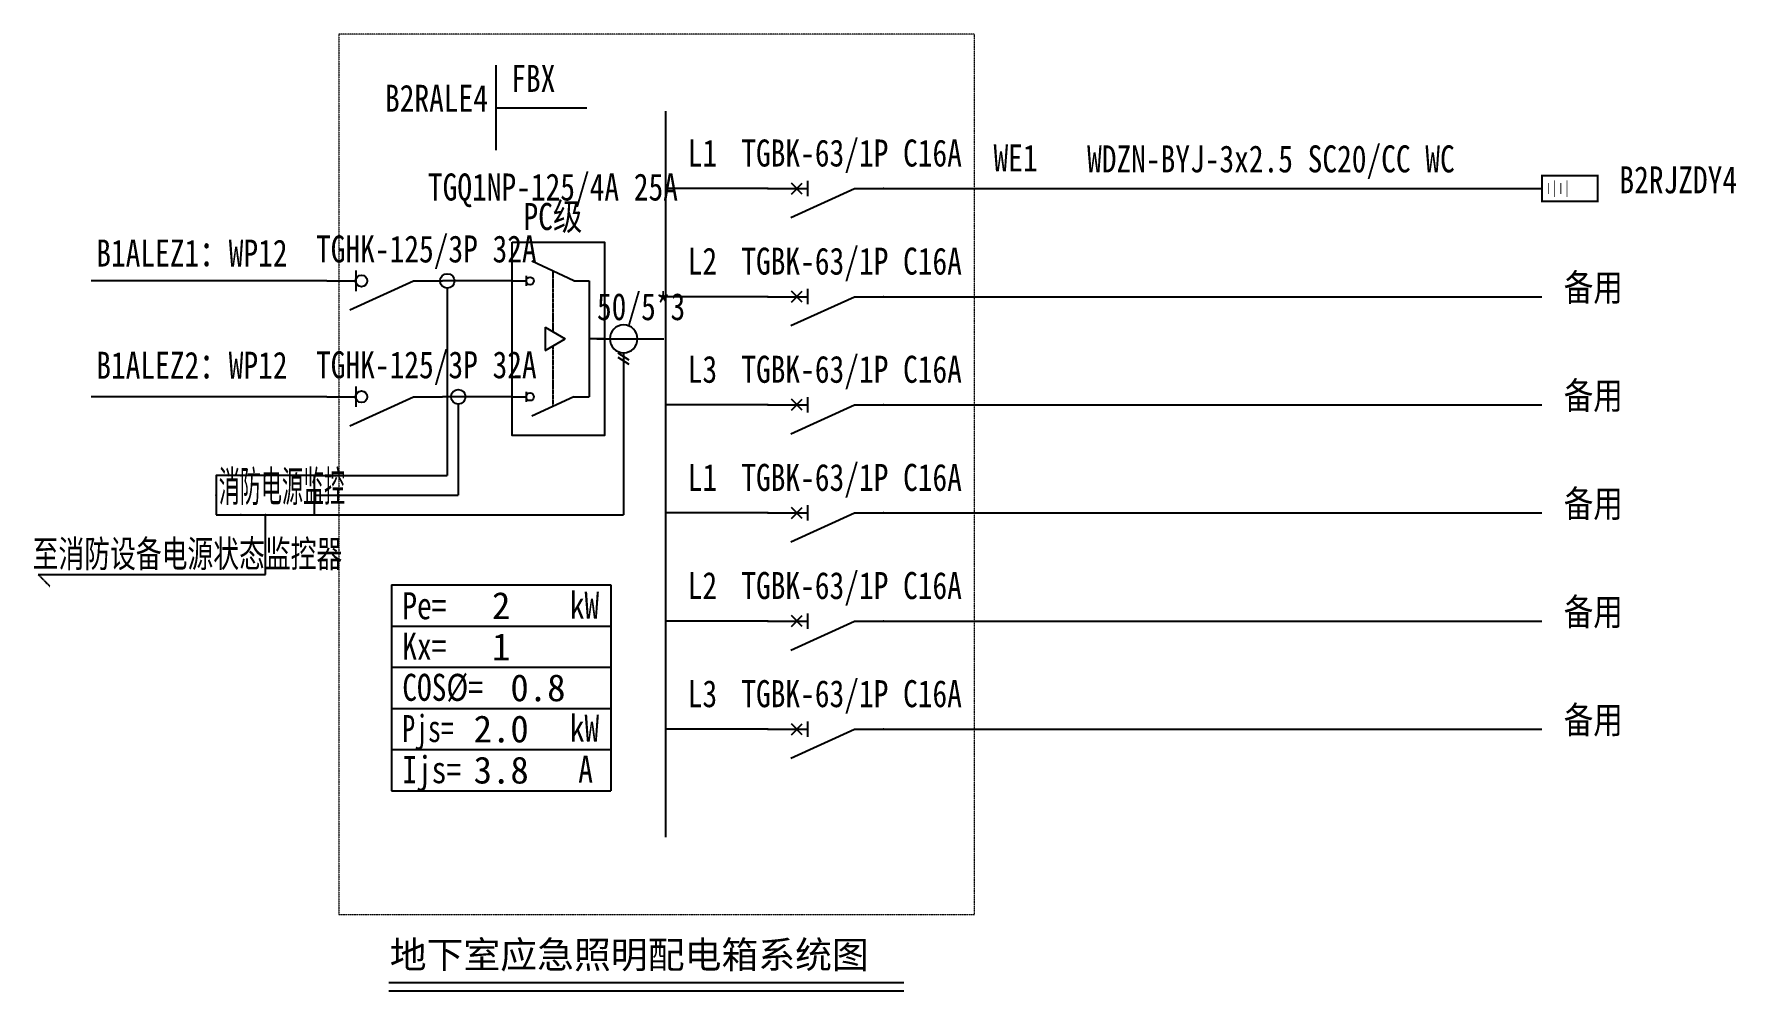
# Model space of a CAD drawing. Extents: x 172870 to 175075, y 206951 to 208190.
import ezdxf
from ezdxf.enums import TextEntityAlignment as Align

# ---------------------------------------------------------------- set-up
doc = ezdxf.new("R2010")
doc.units = 0
doc.header["$MEASUREMENT"] = 0
for name, pattern in [('__DASH', [0.35, 0.25, -0.1]), ('_虚线L', [0.375, 0.25, -0.125]), ('DASH', [0.35, 0.25, -0.1]), ('控制线', [1, 0.75, -0.1, 0.05, -0.1])]:
    doc.linetypes.add(name, pattern=pattern)
for name, color, linetype in [('EL-SYS', 3, 'Continuous'), ('EL-SYS-EQUIP', 3, 'Continuous'), ('EL-SYS-loop1', 3, 'Continuous'), ('EL-SYS-loop2', 6, '控制线'), ('EL-TEXT', 4, 'Continuous')]:
    doc.layers.add(name, color=color, linetype=linetype)
doc.layers.add('EL-TEXT1', color=255, linetype='__DASH', lineweight=20)
doc.styles.add('_TEL_DIM', font='xcsg.shx', dxfattribs={"width": 0.8, "height": 3.5, "bigfont": 'HZTXT.shx'})
doc.styles.add('CCDI-TOG-03', font='simhei.ttf')
doc.styles.add('H2', font='', dxfattribs={"width": 0.7})
doc.styles.add('HZ1', font='', dxfattribs={"width": 0.7})
doc.styles.add('S2', font='', dxfattribs={"width": 0.7, "height": 2.5})
doc.styles.get('H2').set_extended_font_data('SimSun')
doc.styles.get('HZ1').set_extended_font_data('SimSun')
doc.styles.get('S2').set_extended_font_data('SimSun')

# ---------------------------------------------------------------- blocks, each defined once
blk = doc.blocks.new('$equip_U$00000075(linying1)')
blk.add_lwpolyline([(-1.275, -0.51), (1.275, -0.51), (1.275, 0.51), (-1.275, 0.51)], close=True)
for p in [(-0.638, 0.51), (0, 0.51), (-1.275, 0), (1.275, 0), (-0.638, -0.51), (0, -0.51)]:
    blk.add_point(p)
at = {"color": 7, "style": 'S2', "width": 0.5}
blk.add_text('消防电源监控', height=0.8, dxfattribs=at).set_placement((-1.209, -0.409), align=Align.BOTTOM_LEFT)
at = {"color": 7, "style": '_TEL_DIM', "flags": 1}
for tag in ['A', 'REMARK']:
    blk.add_attdef(tag, text='', height=0.00002, dxfattribs=at).set_placement((0, 0), align=Align.MIDDLE_CENTER)

msp = doc.modelspace()

# ---------------------------------------------------------------- linework, layer by layer
at = {"color": 3}
for p, q in [((173865.3, 207982.4, 0), (173851.2, 207996.6, 0)), ((173851.2, 207982.4, 0), (173865.3, 207996.6, 0)), ((173872, 207999.5, 0), (173872, 207979.6, 0)), ((173850.7, 207952, 0), (173933.2, 207989.5, 0)), ((173850.7, 207812, 0), (173933.2, 207849.5, 0)), ((173865.3, 207842.4, 0), (173851.2, 207856.6, 0)), ((173851.2, 207842.4, 0), (173865.3, 207856.6, 0)), ((173872, 207859.5, 0), (173872, 207839.6, 0)), ((173850.7, 207672, 0), (173933.2, 207709.5, 0)), ((173865.3, 207702.4, 0), (173851.2, 207716.6, 0)), ((173851.2, 207702.4, 0), (173865.3, 207716.6, 0)), ((173872, 207719.5, 0), (173872, 207699.6, 0)), ((173865.3, 207562.4, 0), (173851.2, 207576.6, 0)), ((173851.2, 207562.4, 0), (173865.3, 207576.6, 0)), ((173872, 207579.5, 0), (173872, 207559.6, 0)), ((173850.7, 207532, 0), (173933.2, 207569.5, 0)), ((173850.7, 207392, 0), (173933.2, 207429.5, 0)), ((173865.3, 207422.4, 0), (173851.2, 207436.6, 0)), ((173851.2, 207422.4, 0), (173865.3, 207436.6, 0)), ((173872, 207439.5, 0), (173872, 207419.6, 0)), ((173850.7, 207252, 0), (173933.2, 207289.5, 0)), ((173865.3, 207282.4, 0), (173851.2, 207296.6, 0)), ((173851.2, 207282.4, 0), (173865.3, 207296.6, 0)), ((173872, 207299.5, 0), (173872, 207279.6, 0))]:
    msp.add_line(p, q, dxfattribs=at)
at = {"elevation": 0}
for points, const_width in [([(174823.5, 208006), (174823.5, 207973), (174895.5, 207973), (174895.5, 208006), (174823.5, 208006), (174823.5, 207973)], 2.5), ([(174831.6, 207996.5), (174831.6, 207982.5)], 1), ([(174839.8, 208000.3), (174839.8, 207978.7)], 1), ([(174847.9, 207996.5), (174847.9, 207982.5)], 1), ([(174856, 208000.3), (174856, 207978.7)], 1)]:
    msp.add_lwpolyline(points, dxfattribs=dict(at, const_width=const_width))
at = {"color": 3, "elevation": 0}
for points in [[(173820.7, 207989.5), (173872, 207989.5)], [(173933.2, 207989.5), (173970.7, 207989.5)], [(173820.7, 207849.5), (173872, 207849.5)], [(173933.2, 207849.5), (173970.7, 207849.5)], [(173820.7, 207709.5), (173872, 207709.5)], [(173933.2, 207709.5), (173970.7, 207709.5)], [(173820.7, 207569.5), (173872, 207569.5)], [(173933.2, 207569.5), (173970.7, 207569.5)], [(173820.7, 207429.5), (173872, 207429.5)], [(173933.2, 207429.5), (173970.7, 207429.5)], [(173820.7, 207289.5), (173872, 207289.5)], [(173933.2, 207289.5), (173970.7, 207289.5)]]:
    msp.add_lwpolyline(points, dxfattribs=at)
at = {"color": 0, "linetype": 'DASH'}
for p in [(173820.7, 207989.5, 0), (173970.7, 207989.5, 0), (173820.7, 207849.5, 0), (173970.7, 207849.5, 0), (173820.7, 207709.5, 0), (173970.7, 207709.5, 0), (173820.7, 207569.5, 0), (173970.7, 207569.5, 0), (173820.7, 207429.5, 0), (173970.7, 207429.5, 0), (173820.7, 207289.5, 0), (173970.7, 207289.5, 0)]:
    msp.add_point(p, dxfattribs=at)
at = {"layer": 'EL-SYS'}
for p, q in [((173688.6, 207149.5, 0), (173688.6, 208089.5, 0)), ((173820.7, 207989.5, 0), (173688.6, 207989.5, 0)), ((173970.7, 207989.5, 0), (174823.5, 207989.5, 0)), ((173286.9, 207883.2, -29.2), (173286.9, 207856.7, -29.2)), ((173279.4, 207832.4, -29.2), (173361.9, 207869.9, -29.2)), ((173820.7, 207849.5, 0), (173688.6, 207849.5, 0)), ((173970.7, 207849.5, 0), (174823.5, 207849.5, 0)), ((173599.4, 207794.9, -29.2), (173686.1, 207794.9, -29.2)), ((173286.9, 207733.2, -29.2), (173286.9, 207706.7, -29.2)), ((173279.4, 207682.4, -29.2), (173361.9, 207719.9, -29.2)), ((173820.7, 207709.5, 0), (173688.6, 207709.5, 0)), ((173970.7, 207709.5, 0), (174823.5, 207709.5, 0)), ((173820.7, 207569.5, 0), (173688.6, 207569.5, 0)), ((173970.7, 207569.5, 0), (174823.5, 207569.5, 0)), ((173820.7, 207429.5, 0), (173688.6, 207429.5, 0)), ((173970.7, 207429.5, 0), (174823.5, 207429.5, 0)), ((173820.7, 207289.5, 0), (173688.6, 207289.5, 0)), ((173970.7, 207289.5, 0), (174823.5, 207289.5, 0))]:
    msp.add_line(p, q, dxfattribs=at)
at = {"layer": 'EL-SYS', "elevation": -29.2}
for points in [[(173249.4, 207869.9), (173286.9, 207869.9)], [(173361.9, 207869.9), (173399.4, 207869.9)], [(173249.4, 207719.9), (173286.9, 207719.9)], [(173361.9, 207719.9), (173399.4, 207719.9)]]:
    msp.add_lwpolyline(points, dxfattribs=at)
at = {"layer": 'EL-SYS'}
for centre in [(173294.4, 207869.9, -29.2), (173294.4, 207719.9, -29.2)]:
    msp.add_circle(centre, 7.55, dxfattribs=at)
at = {"layer": 'EL-SYS-EQUIP'}
for p, q in [((173569.4, 207869.9, -29.2), (173515.1, 207895.3, -29.2)), ((173489.4, 207869.9, -29.2), (173507.7, 207869.9, -29.2)), ((173507.7, 207876.3, -29.2), (173507.7, 207863.5, -29.2)), ((173569.4, 207869.9, -29.2), (173589.4, 207869.9, -29.2)), ((173589.4, 207869.9, -29.2), (173589.4, 207719.9, -29.2)), ((173609.4, 207794.9, -29.2), (173589.4, 207794.9, -29.2)), ((173489.4, 207719.9, -29.2), (173507.7, 207719.9, -29.2)), ((173507.7, 207726.3, -29.2), (173507.7, 207713.5, -29.2)), ((173569.4, 207719.9, -29.2), (173515.1, 207694.6, -29.2)), ((173569.4, 207719.9, -29.2), (173589.4, 207719.9, -29.2))]:
    msp.add_line(p, q, dxfattribs=at)
at = {"layer": 'EL-SYS-EQUIP', "color": 1, "linetype": 'DASH'}
for p, q in [((173542.2, 207882.6, -29.2), (173542.2, 207804.2, -29.2)), ((173542.2, 207785.7, -29.2), (173542.2, 207707.3, -29.2))]:
    msp.add_line(p, q, dxfattribs=at)
at = {"layer": 'EL-SYS-EQUIP', "color": 1}
for p, q in [((173532.3, 207809.9, -29.2), (173558.2, 207794.9, -29.2)), ((173532.3, 207809.9, -29.2), (173532.3, 207779.9, -29.2)), ((173532.3, 207779.9, -29.2), (173558.2, 207794.9, -29.2))]:
    msp.add_line(p, q, dxfattribs=at)
at = {"layer": 'EL-SYS-EQUIP', "elevation": -29.2}
msp.add_lwpolyline([(173489.4, 207919.9), (173609.4, 207919.9), (173609.4, 207669.9), (173489.4, 207669.9)], close=True, dxfattribs=at)
at = {"layer": 'EL-SYS-EQUIP', "color": 3, "elevation": 1.3}
msp.add_lwpolyline([(173652, 207794.9, 1), (173616, 207794.9, 1), (173652, 207794.9)], format="xyb", close=True, dxfattribs=at)
for points in [[(173641.2, 207767.3), (173626.8, 207776.3)], [(173634, 207776.9), (173634, 207762.5)], [(173641.2, 207761.6), (173626.8, 207770.6)]]:
    msp.add_lwpolyline(points, dxfattribs=at)
at = {"layer": 'EL-SYS-EQUIP', "color": 3}
for centre in [(173405.5, 207869.9, -29.2), (173419.8, 207719.9, -29.2)]:
    msp.add_circle(centre, 9.37, dxfattribs=at)
at = {"layer": 'EL-SYS-EQUIP'}
for centre in [(173512.7, 207869.9, -29.2), (173512.7, 207719.9, -29.2)]:
    msp.add_circle(centre, 5.02, dxfattribs=at)
at = {"layer": 'EL-SYS-loop1'}
for p, q in [((173249.4, 207869.9, -29.2), (172944.4, 207869.9, -29.2)), ((173489.4, 207869.9, -29.2), (173399.4, 207869.9, -29.2)), ((173249.4, 207719.9, -29.2), (172944.4, 207719.9, -29.2)), ((173489.4, 207719.9, -29.2), (173399.4, 207719.9, -29.2))]:
    msp.add_line(p, q, dxfattribs=at)
at = {"layer": 'EL-SYS-loop2', "linetype": '控制线'}
for p, q in [((173405.5, 207860.6, -29.2), (173405.5, 207618, -29.2)), ((173634, 207776.9, 1.3), (173634, 207567, -29.2)), ((173419.8, 207710.6, -29.2), (173419.8, 207592.5, -29.2)), ((173233.7, 207618, -29.2), (173405.5, 207618, -29.2)), ((173233.7, 207592.5, -29.2), (173419.8, 207592.5, -29.2)), ((173170, 207489.6, -29.2), (173170, 207567, -29.2)), ((173233.7, 207567, -29.2), (173634, 207567, -29.2)), ((172875.8, 207489.6, -29.2), (172890.8, 207474.6, -29.2)), ((172875.8, 207489.6, -29.2), (173170, 207489.6, -29.2))]:
    msp.add_line(p, q, dxfattribs=at)
at = {"layer": 'EL-TEXT'}
for p, q in [((173468.4, 208149.1, 0), (173468.4, 208039.1, 0)), ((173468.4, 208094.1, 0), (173586.5, 208094.1, 0)), ((173329.7, 206961.4, 0), (173997, 206961.4, 0)), ((173329.7, 206950.6, 0), (173997, 206950.6, 0))]:
    msp.add_line(p, q, dxfattribs=at)
at = {"layer": 'EL-TEXT', "ltscale": 9998.693336}
for p, q in [((173333.2, 207476.3, 0), (173333.2, 207209.7, 0)), ((173333.2, 207476.3, 0), (173617.6, 207476.3, 0)), ((173617.6, 207476.3, 0), (173617.6, 207209.7, 0)), ((173333.2, 207422.9, 0), (173617.6, 207422.9, 0)), ((173333.2, 207369.6, 0), (173617.6, 207369.6, 0)), ((173333.2, 207316.3, 0), (173617.6, 207316.3, 0)), ((173333.2, 207263, 0), (173617.6, 207263, 0)), ((173333.2, 207209.7, 0), (173617.6, 207209.7, 0))]:
    msp.add_line(p, q, dxfattribs=at)
at = {"layer": 'EL-TEXT1', "linetype": '_虚线L'}
for p, q in [((173264.9, 208189.5, 0), (173264.9, 207049.5, 0)), ((174088.6, 208189.5, 0), (173264.9, 208189.5, 0)), ((173264.9, 208189.5, 0), (173264.9, 207049.5, 0)), ((174088.6, 207049.5, 0), (174088.6, 208189.5, 0)), ((173264.9, 207049.5, 0), (174088.6, 207049.5, 0))]:
    msp.add_line(p, q, dxfattribs=at)

# ---------------------------------------------------------------- block references
at = {"layer": 'EL-SYS-EQUIP', "xscale": 50.00000000000001, "yscale": 50.00000000000001, "zscale": 50.00000000000001, "rotation": 2.166884314568676e-07}
msp.add_blockref('$equip_U$00000075(linying1)', (173170, 207592.5, -29.2), dxfattribs=at)

# ---------------------------------------------------------------- texts
at = {"style": 'S2'}
for s, width, p in [('Pe=', 0.8, (173347.3, 207431.9, 0)), ('kW', 0.8, (173564.2, 207432.5, 0)), ('Kx=', 0.8, (173347.3, 207379.5, 0)), ('COS%%C=', 0.8, (173347.3, 207326.2, 0)), ('Pjs=', 0.7, (173347.3, 207272.9, 0)), ('kW', 0.8, (173564.2, 207273.5, 0)), ('Ijs=', 0.8, (173347.3, 207219.6, 0)), ('A', 0.8, (173575.2, 207220.2, 0))]:
    msp.add_text(s, height=35, dxfattribs=dict(at, width=width)).set_placement(p)
at = {"layer": 'EL-TEXT', "width": 0.8}
for s, style, p in [('FBX', 'S2', (173488.4, 208104.1, 0)), ('B2RALE4', 'H2', (173324.9, 208078.4, 0)), ('L1', 'H2', (173717, 208007.5, 0)), ('TGBK-63/1P C16A', 'H2', (173786.4, 208007.5, 0)), ('WE1', 'H2', (174113.1, 208001.1, 0)), ('WDZN-BYJ-3x2.5 SC20/CC WC', 'H2', (174234.3, 207999.9, 0)), ('B2RJZDY4', 'H2', (174923.8, 207972.8, 0)), ('L2', 'H2', (173717, 207867.5, 0)), ('TGBK-63/1P C16A', 'H2', (173786.4, 207867.5, 0)), ('备用', 'H2', (174851.8, 207833.5, 0)), ('L3', 'H2', (173717, 207727.5, 0)), ('TGBK-63/1P C16A', 'H2', (173786.4, 207727.5, 0)), ('备用', 'H2', (174851.8, 207693.5, 0)), ('L1', 'H2', (173717, 207587.5, 0)), ('TGBK-63/1P C16A', 'H2', (173786.4, 207587.5, 0)), ('备用', 'H2', (174851.8, 207553.5, 0)), ('L2', 'H2', (173717, 207447.5, 0)), ('TGBK-63/1P C16A', 'H2', (173786.4, 207447.5, 0)), ('备用', 'H2', (174851.8, 207413.5, 0)), ('TGBK-63/1P C16A', 'H2', (173786.4, 207307.5, 0)), ('L3', 'H2', (173717, 207307.5, 0)), ('备用', 'H2', (174851.8, 207273.5, 0))]:
    msp.add_text(s, height=35, dxfattribs=dict(at, style=style)).set_placement(p, align=Align.BOTTOM_LEFT)
at = {"layer": 'EL-TEXT', "style": 'S2', "width": 0.8}
for s, p in [('TGQ1NP-125/4A 25A', (173542.4, 207991.5, -29.2)), ('PC级', (173542.4, 207953.3, -29.2)), ('50/5*3', (173656.6, 207836.6, -29.2))]:
    msp.add_text(s, height=35, dxfattribs=at).set_placement(p, align=Align.MIDDLE_CENTER)
at = {"layer": 'EL-TEXT'}
for s, style, width, p in [('TGHK-125/3P 32A', 'HZ1', 0.8, (173235.6, 207893.8, -29.2)), ('TGHK-125/3P 32A', 'HZ1', 0.8, (173235.6, 207743.8, -29.2)), ('至消防设备电源状态监控器', 'S2', 0.7, (172868.5, 207499.2, -29.2))]:
    msp.add_text(s, height=35, dxfattribs=dict(at, style=style, width=width)).set_placement(p)
at = {"layer": 'EL-TEXT', "color": 1, "style": 'H2', "width": 0.8}
for s, p in [('B1ALEZ1：WP12', (172950.9, 207878, -30.3)), ('B1ALEZ2：WP12', (172950.9, 207732.7, -30.3))]:
    msp.add_text(s, height=35, dxfattribs=at).set_placement(p, align=Align.BOTTOM_LEFT)
at = {"layer": 'EL-TEXT', "linetype": '_虚线L', "style": 'CCDI-TOG-03'}
msp.add_text('地下室应急照明配电箱系统图', height=35, dxfattribs=at).set_placement((173331, 206980, 0))
at = {"layer": 'EL-TEXT', "ltscale": 9998.693336, "char_height": 35, "width": 284.42, "attachment_point": 5, "rotation": 360}
for s, insert in [('2', (173475.4, 207449.6, 0)), ('1', (173475.4, 207396.2, 0)), ('    0.8', (173475.4, 207342.9, 0)), ('2.0', (173475.4, 207289.6, 0)), ('3.8', (173475.4, 207236.3, 0))]:
    msp.add_mtext(s, dxfattribs=dict(at, insert=insert))

doc.saveas('drawing.dxf')
